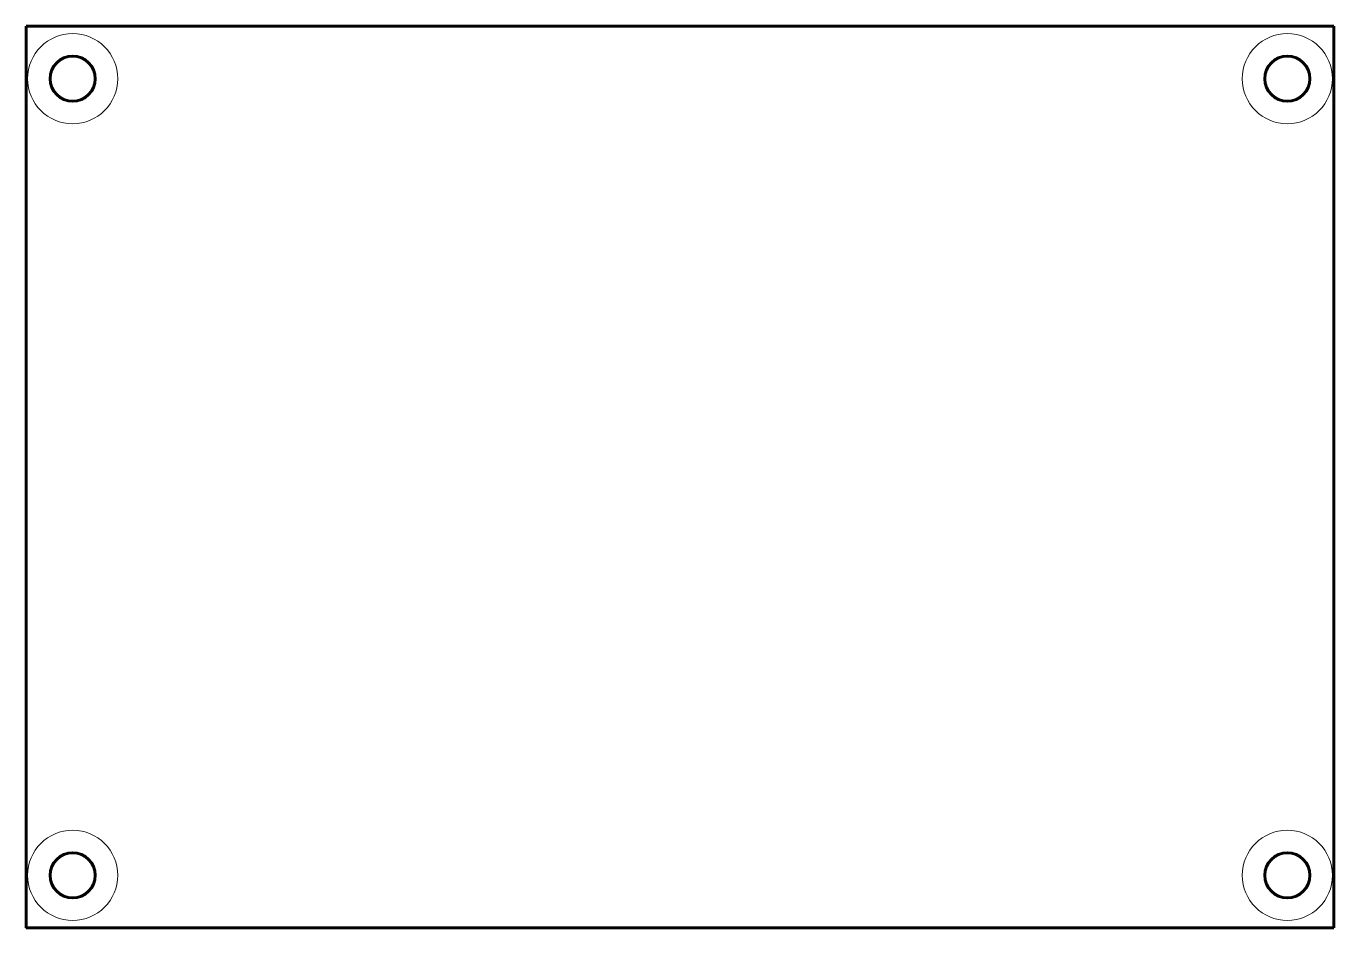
# Model space of a CAD drawing. Header units: millimetres. Extents: x -43.5 to 43.5, y -30 to 30.
import ezdxf

# ---------------------------------------------------------------- set-up
doc = ezdxf.new("R2010")
doc.units = ezdxf.units.MM
doc.linetypes.add('K5LT_BASIC', pattern=[0])
doc.linetypes.add('K5LT_THIN', pattern=[0])

msp = doc.modelspace()

# ---------------------------------------------------------------- linework, layer by layer
at = {"color": 150, "linetype": 'K5LT_BASIC', "lineweight": 60, "true_color": 0x0080ff}
for p, q in [((-43.5, 30), (-43.5, -30)), ((-43.5, 30), (43.5, 30)), ((43.5, -30), (43.5, 30)), ((-43.5, -30), (43.5, -30))]:
    msp.add_line(p, q, dxfattribs=at)
at = {"color": 7, "linetype": 'K5LT_THIN', "lineweight": 18}
for centre in [(-40.405, 26.505), (40.405, 26.505), (-40.405, -26.505), (40.405, -26.505)]:
    msp.add_circle(centre, 3, dxfattribs=at)
at = {"color": 150, "linetype": 'K5LT_BASIC', "lineweight": 60, "true_color": 0x0080ff}
for centre in [(-40.405, 26.505), (40.405, 26.505), (-40.405, -26.505), (40.405, -26.505)]:
    msp.add_circle(centre, 1.5, dxfattribs=at)
at = {"color": 1, "true_color": 0xff0000}
msp.add_point((-43.5, -30), dxfattribs=at)

doc.saveas('drawing.dxf')
